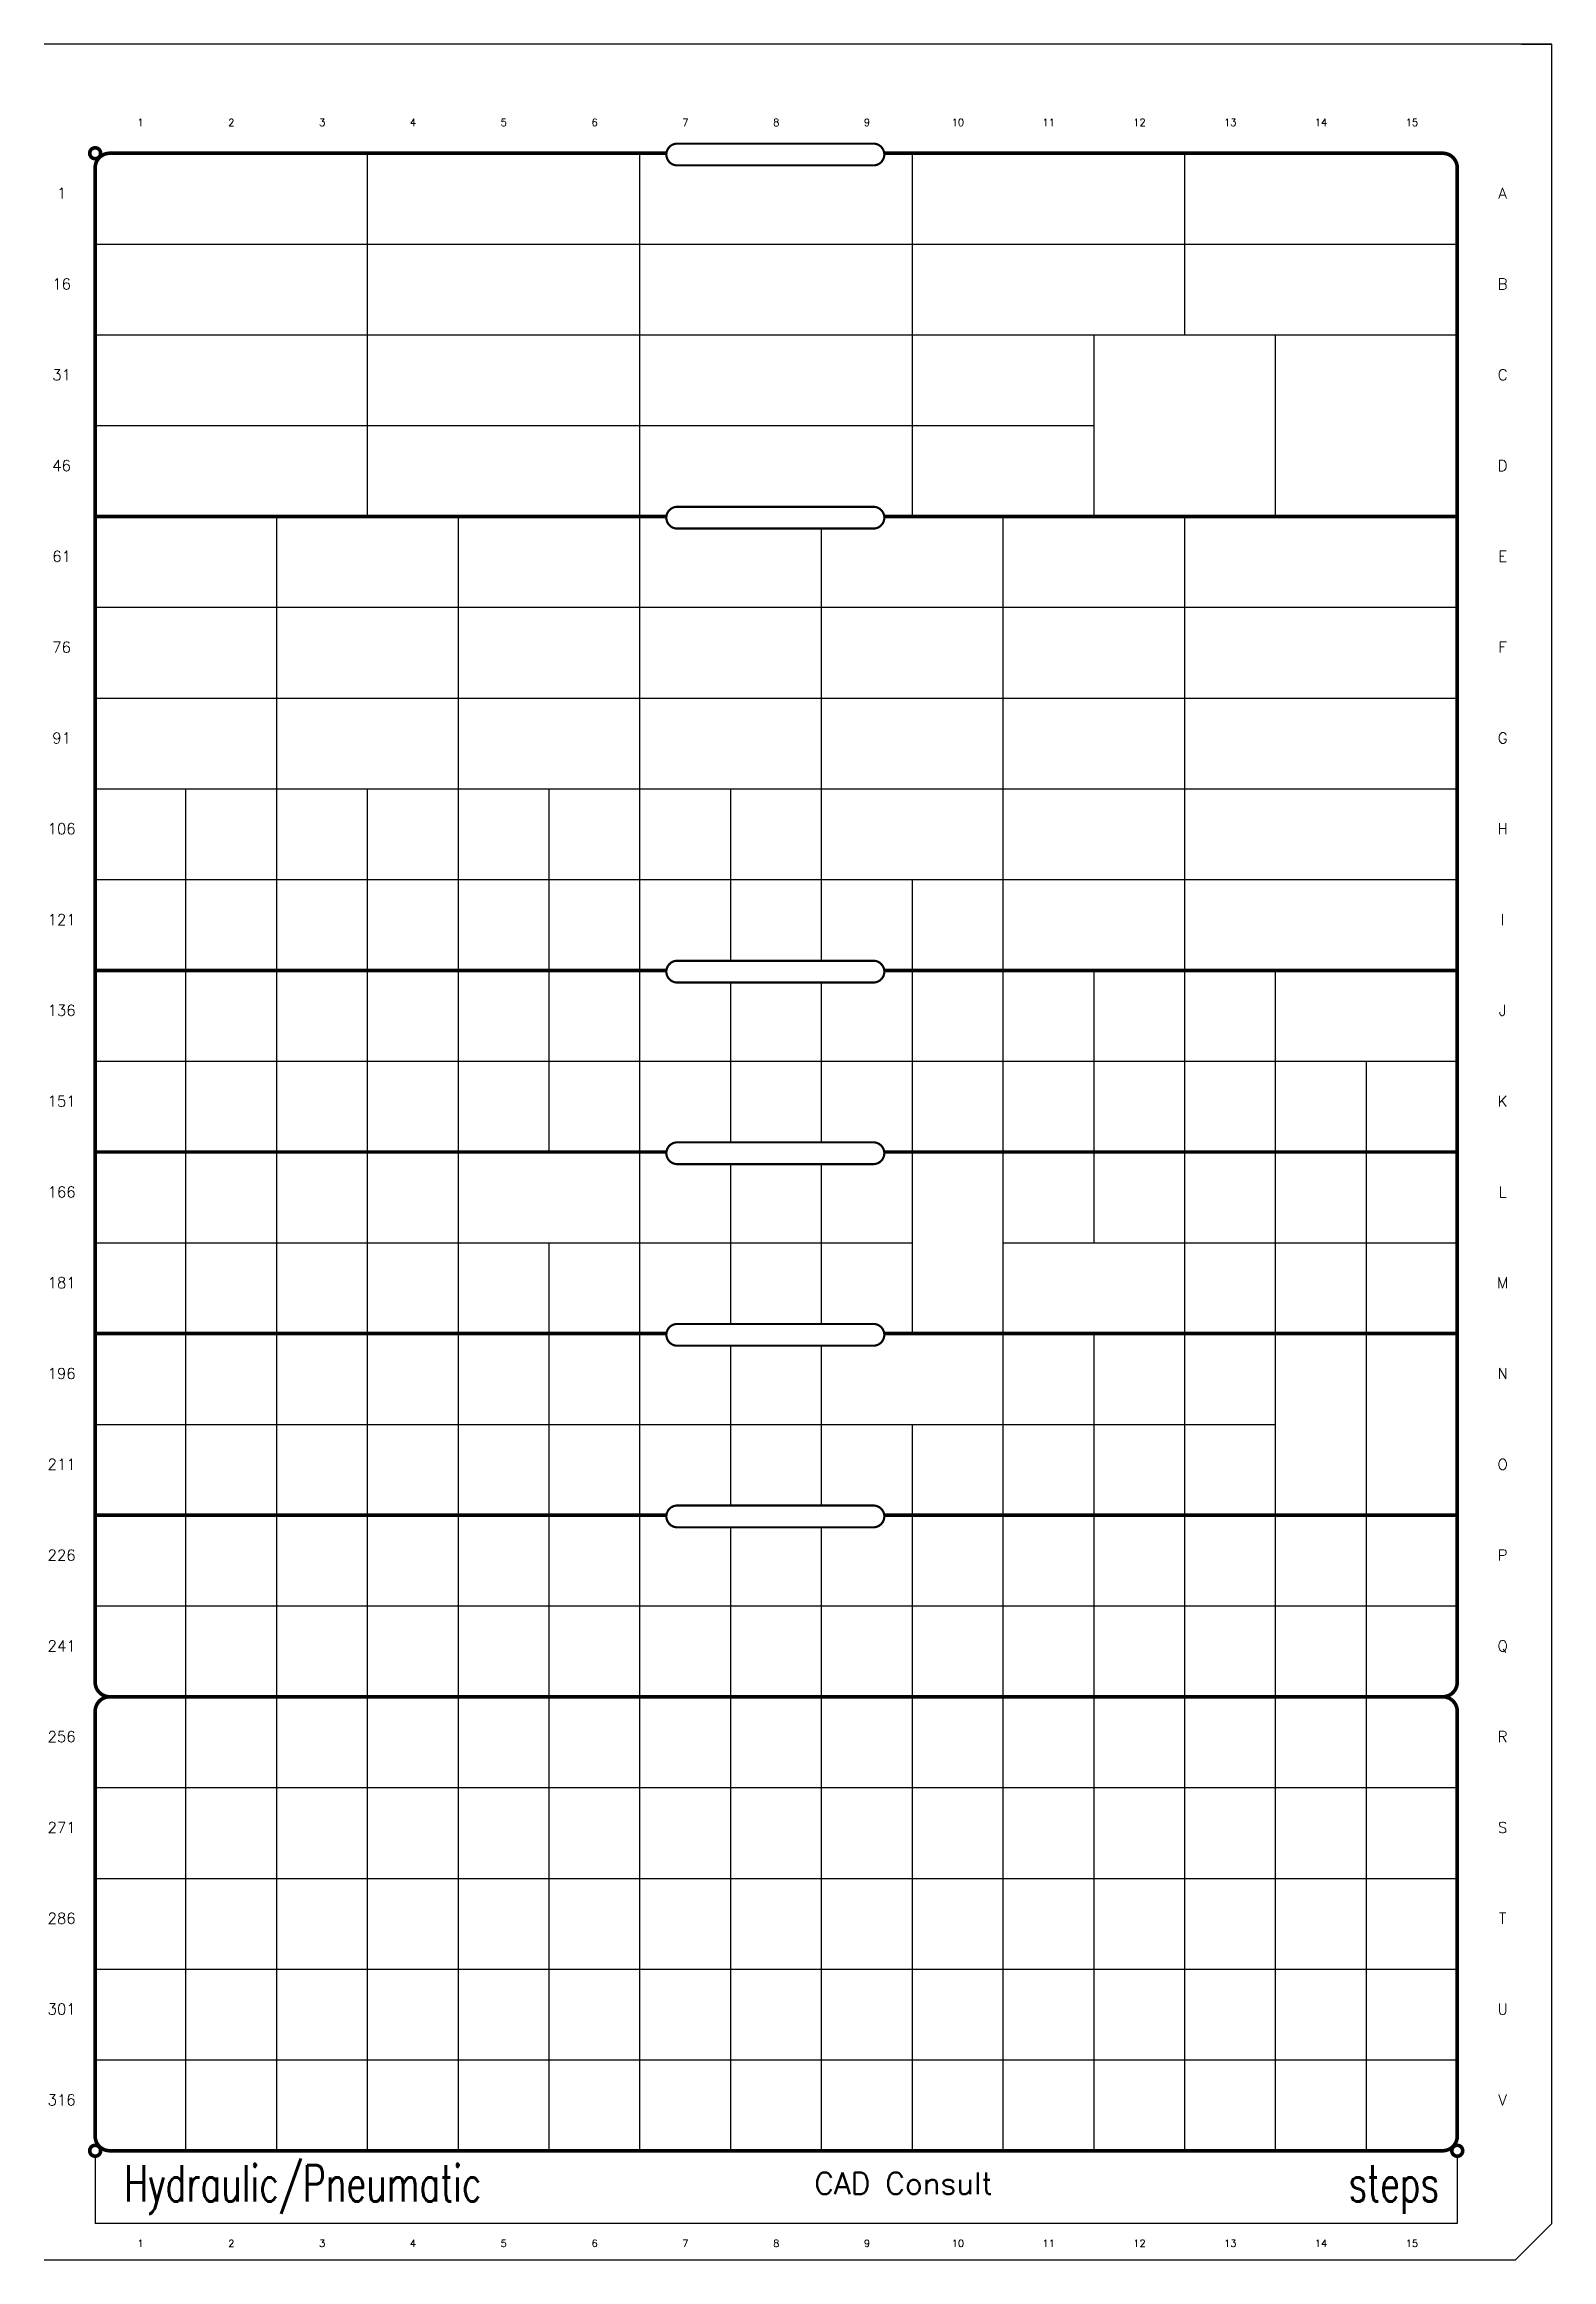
# Model space of a CAD drawing. Extents: x -7 to 201, y -5 to 300.
import ezdxf
from ezdxf.enums import TextEntityAlignment as Align

# ---------------------------------------------------------------- set-up
doc = ezdxf.new("R2010")
doc.units = 0
doc.header["$LTSCALE"] = 4
doc.layers.get('0').update_dxf_attribs({"linetype": 'CONTINUOUS'})
for name, color, linetype in [('BORDER', 7, 'CONTINUOUS'), ('GRID', 4, 'CONTINUOUS'), ('GRID_FIX', 3, 'CONTINUOUS'), ('GROEF', 1, 'CONTINUOUS'), ('SCHEIDINGEN', 3, 'CONTINUOUS'), ('ZWART', 7, 'CONTINUOUS')]:
    doc.layers.add(name, color=color, linetype=linetype)
doc.styles.get("Standard").update_dxf_attribs({"font": 'simplex'})

# ---------------------------------------------------------------- blocks, each defined once
blk = doc.blocks.new('1')
blk = doc.blocks.new('CCTINFO')

msp = doc.modelspace()

# ---------------------------------------------------------------- linework, layer by layer
at = {"color": 0}
msp.add_line((196.33, 300), (200.5, 300), dxfattribs=at)
at = {"layer": 'BORDER', "color": 0}
for p, q in [((0, 9.25), (0, 0)), ((187.5, 9.25), (187.5, 0)), ((187.5, 0), (0, 0))]:
    msp.add_line(p, q, dxfattribs=at)
at = {"layer": 'GRID', "color": 0, "linetype": 'CONTINUOUS'}
for p, q in [((37.5, 235), (37.5, 285)), ((75, 72.5), (75, 285)), ((112.5, 235), (112.5, 285)), ((150, 260), (150, 285)), ((0, 272.5), (187.5, 272.5)), ((0, 260), (187.5, 260)), ((137.5, 235), (137.5, 260)), ((162.5, 235), (162.5, 260)), ((0, 247.5), (137.5, 247.5)), ((25, 72.5), (25, 235)), ((50, 72.5), (50, 235)), ((125, 72.5), (125, 235)), ((150, 72.5), (150, 235)), ((100, 173.83), (100, 233.33)), ((0, 222.5), (187.5, 222.5)), ((0, 210), (187.5, 210)), ((0, 197.5), (187.5, 197.5)), ((12.5, 72.5), (12.5, 197.5)), ((37.5, 72.5), (37.5, 197.5)), ((62.5, 147.5), (62.5, 197.5)), ((87.5, 173.83), (87.5, 197.5)), ((0, 185), (187.5, 185)), ((112.5, 122.5), (112.5, 185)), ((87.5, 148.83), (87.5, 170.83)), ((100, 148.83), (100, 170.83)), ((137.5, 135), (137.5, 172.5)), ((162.5, 72.5), (162.5, 172.5)), ((0, 160), (187.5, 160)), ((175, 72.5), (175, 160)), ((87.5, 123.83), (87.5, 145.83)), ((100, 123.83), (100, 145.83)), ((0, 135), (112.5, 135)), ((62.5, 72.5), (62.5, 135)), ((125, 135), (187.5, 135)), ((137.5, 72.5), (137.5, 122.5)), ((87.5, 98.83), (87.5, 120.83)), ((100, 98.83), (100, 120.83)), ((0, 110), (162.5, 110)), ((112.5, 72.5), (112.5, 110)), ((87.5, 72.5), (87.5, 95.83)), ((100, 72.5), (100, 95.83)), ((0, 85), (187.5, 85))]:
    msp.add_line(p, q, dxfattribs=at)
at = {"layer": 'GRID_FIX', "color": 0, "linetype": 'CONTINUOUS'}
for p, q in [((12.5, 10), (12.5, 72.5)), ((25, 10), (25, 72.5)), ((37.5, 10), (37.5, 72.5)), ((50, 10), (50, 72.5)), ((62.5, 10), (62.5, 72.5)), ((75, 10), (75, 72.5)), ((87.5, 10), (87.5, 72.5)), ((100, 10), (100, 72.5)), ((112.5, 10), (112.5, 72.5)), ((125, 10), (125, 72.5)), ((137.5, 10), (137.5, 72.5)), ((150, 10), (150, 72.5)), ((162.5, 10), (162.5, 72.5)), ((175, 10), (175, 72.5)), ((0, 60), (187.5, 60)), ((0, 47.5), (187.5, 47.5)), ((0, 35), (187.5, 35)), ((0, 22.5), (187.5, 22.5))]:
    msp.add_line(p, q, dxfattribs=at)
at = {"layer": 'GRID_FIX', "color": 0, "linetype": 'CONTINUOUS', "const_width": 0.5}
msp.add_lwpolyline([(2, 72.5), (185.5, 72.5)], dxfattribs=at)
at = {"layer": 'GROEF', "color": 0}
for p, q in [((200.5, 300), (-7, 300)), ((200.5, 0), (200.5, 300)), ((-7, -5), (195.5, -5))]:
    msp.add_line(p, q, dxfattribs=at)
at = {"layer": 'GROEF', "color": 0, "linetype": 'CONTINUOUS'}
for p, q in [((200.5, 0), (200.5, 285)), ((195.5, -5), (200.5, 0)), ((0, -5), (195.5, -5))]:
    msp.add_line(p, q, dxfattribs=at)
at = {"layer": 'SCHEIDINGEN', "color": 0, "const_width": 0.5}
msp.add_lwpolyline([(78.64, 285), (2, 285, 0.414214), (0, 283), (0, 74.5, 0.414214), (2, 72.5, 0.414214), (0, 70.5), (0, 12, 0.414214), (2, 10), (185.5, 10, 0.414214), (187.5, 12), (187.5, 70.5, 0.414214), (185.5, 72.5, 0.414214), (187.5, 74.5), (187.5, 283, 0.414214), (185.5, 285), (108.62, 285)], format="xyb", dxfattribs=at)
at = {"layer": 'SCHEIDINGEN', "color": 0, "linetype": 'CONTINUOUS', "const_width": 0.3}
for points in [[(80.13, 286.33), (107.13, 286.33, -1), (107.13, 283.33), (80.13, 283.33, -1)], [(80.13, 236.33), (107.13, 236.33, -1), (107.13, 233.33), (80.13, 233.33, -1)], [(80.13, 173.83), (107.13, 173.83, -1), (107.13, 170.83), (80.13, 170.83, -1)], [(80.13, 148.83), (107.13, 148.83, -1), (107.13, 145.83), (80.13, 145.83, -1)], [(80.13, 123.83), (107.13, 123.83, -1), (107.13, 120.83), (80.13, 120.83, -1)], [(80.13, 98.83), (107.13, 98.83, -1), (107.13, 95.83), (80.13, 95.83, -1)]]:
    msp.add_lwpolyline(points, format="xyb", close=True, dxfattribs=at)
at = {"layer": 'SCHEIDINGEN', "color": 0, "linetype": 'CONTINUOUS', "const_width": 0.5}
for points in [[(0, 235), (78.64, 235)], [(108.62, 235), (187.5, 235)], [(0, 172.5), (78.64, 172.5)], [(108.62, 172.5), (187.5, 172.5)], [(0, 147.5), (78.64, 147.5)], [(108.62, 147.5), (187.5, 147.5)], [(0, 122.5), (78.64, 122.5)], [(108.62, 122.5), (187.5, 122.5)], [(0, 97.5), (78.64, 97.5)], [(108.62, 97.5), (187.5, 97.5)]]:
    msp.add_lwpolyline(points, dxfattribs=at)
at = {"layer": 'SCHEIDINGEN', "color": 0, "const_width": 0.5}
msp.add_lwpolyline([(90.68, 183.45)], dxfattribs=at)
at = {"layer": 'ZWART', "color": 0, "linetype": 'CONTINUOUS', "const_width": 0.5}
for points in [[(-0.75, 285, 1), (0.75, 285, 1)], [(-0.75, 10, 1), (0.75, 10, 1)], [(186.75, 10, 1), (188.25, 10, 1)]]:
    msp.add_lwpolyline(points, format="xyb", close=True, dxfattribs=at)

# ---------------------------------------------------------------- block references
at = {"layer": 'GRID', "color": 0, "linetype": 'CONTINUOUS'}
ref = msp.add_blockref('1', (6.25, 288.75), dxfattribs=at)
ref.add_attrib('NUMMER', '1', dxfattribs={"color": 0, "linetype": 'CONTINUOUS', "height": 1}).set_placement((6.25, 288.75), align=Align.CENTER)
ref = msp.add_blockref('1', (18.75, 288.75), dxfattribs=at)
ref.add_attrib('NUMMER', '2', dxfattribs={"color": 0, "linetype": 'CONTINUOUS', "height": 1}).set_placement((18.75, 288.75), align=Align.CENTER)
ref = msp.add_blockref('1', (31.25, 288.75), dxfattribs=at)
ref.add_attrib('NUMMER', '3', dxfattribs={"color": 0, "linetype": 'CONTINUOUS', "height": 1}).set_placement((31.25, 288.75), align=Align.CENTER)
ref = msp.add_blockref('1', (43.75, 288.75), dxfattribs=at)
ref.add_attrib('NUMMER', '4', dxfattribs={"color": 0, "linetype": 'CONTINUOUS', "height": 1}).set_placement((43.75, 288.75), align=Align.CENTER)
ref = msp.add_blockref('1', (56.25, 288.75), dxfattribs=at)
ref.add_attrib('NUMMER', '5', dxfattribs={"color": 0, "linetype": 'CONTINUOUS', "height": 1}).set_placement((56.25, 288.75), align=Align.CENTER)
ref = msp.add_blockref('1', (68.75, 288.75), dxfattribs=at)
ref.add_attrib('NUMMER', '6', dxfattribs={"color": 0, "linetype": 'CONTINUOUS', "height": 1}).set_placement((68.75, 288.75), align=Align.CENTER)
ref = msp.add_blockref('1', (81.25, 288.75), dxfattribs=at)
ref.add_attrib('NUMMER', '7', dxfattribs={"color": 0, "linetype": 'CONTINUOUS', "height": 1}).set_placement((81.25, 288.75), align=Align.CENTER)
ref = msp.add_blockref('1', (93.75, 288.75), dxfattribs=at)
ref.add_attrib('NUMMER', '8', dxfattribs={"color": 0, "linetype": 'CONTINUOUS', "height": 1}).set_placement((93.75, 288.75), align=Align.CENTER)
ref = msp.add_blockref('1', (106.25, 288.75), dxfattribs=at)
ref.add_attrib('NUMMER', '9', dxfattribs={"color": 0, "linetype": 'CONTINUOUS', "height": 1}).set_placement((106.25, 288.75), align=Align.CENTER)
ref = msp.add_blockref('1', (118.75, 288.75), dxfattribs=at)
ref.add_attrib('NUMMER', '10', dxfattribs={"color": 0, "linetype": 'CONTINUOUS', "height": 1}).set_placement((118.75, 288.75), align=Align.CENTER)
ref = msp.add_blockref('1', (131.25, 288.75), dxfattribs=at)
ref.add_attrib('NUMMER', '11', dxfattribs={"color": 0, "linetype": 'CONTINUOUS', "height": 1}).set_placement((131.25, 288.75), align=Align.CENTER)
ref = msp.add_blockref('1', (143.75, 288.75), dxfattribs=at)
ref.add_attrib('NUMMER', '12', dxfattribs={"color": 0, "linetype": 'CONTINUOUS', "height": 1}).set_placement((143.75, 288.75), align=Align.CENTER)
ref = msp.add_blockref('1', (156.25, 288.75), dxfattribs=at)
ref.add_attrib('NUMMER', '13', dxfattribs={"color": 0, "linetype": 'CONTINUOUS', "height": 1}).set_placement((156.25, 288.75), align=Align.CENTER)
ref = msp.add_blockref('1', (168.75, 288.75), dxfattribs=at)
ref.add_attrib('NUMMER', '14', dxfattribs={"color": 0, "linetype": 'CONTINUOUS', "height": 1}).set_placement((168.75, 288.75), align=Align.CENTER)
ref = msp.add_blockref('1', (181.25, 288.75), dxfattribs=at)
ref.add_attrib('NUMMER', '15', dxfattribs={"color": 0, "linetype": 'CONTINUOUS', "height": 1}).set_placement((181.25, 288.75), align=Align.CENTER)
ref = msp.add_blockref('1', (-4.62, 278.75), dxfattribs=at)
ref.add_attrib('NUMMER', '1', dxfattribs={"color": 0, "linetype": 'CONTINUOUS', "height": 1.5}).set_placement((-4.62, 278.75), align=Align.CENTER)
ref = msp.add_blockref('1', (193.75, 278.75), dxfattribs=at)
ref.add_attrib('NUMMER', 'A', dxfattribs={"color": 0, "linetype": 'CONTINUOUS', "height": 1.5}).set_placement((193.75, 278.75), align=Align.CENTER)
ref = msp.add_blockref('1', (-4.62, 266.25), dxfattribs=at)
ref.add_attrib('NUMMER', '16', dxfattribs={"color": 0, "linetype": 'CONTINUOUS', "height": 1.5}).set_placement((-4.62, 266.25), align=Align.CENTER)
ref = msp.add_blockref('1', (193.75, 266.25), dxfattribs=at)
ref.add_attrib('NUMMER', 'B', dxfattribs={"color": 0, "linetype": 'CONTINUOUS', "height": 1.5}).set_placement((193.75, 266.25), align=Align.CENTER)
ref = msp.add_blockref('1', (-4.62, 253.75), dxfattribs=at)
ref.add_attrib('NUMMER', '31', dxfattribs={"color": 0, "linetype": 'CONTINUOUS', "height": 1.5}).set_placement((-4.62, 253.75), align=Align.CENTER)
ref = msp.add_blockref('1', (193.75, 253.75), dxfattribs=at)
ref.add_attrib('NUMMER', 'C', dxfattribs={"color": 0, "linetype": 'CONTINUOUS', "height": 1.5}).set_placement((193.75, 253.75), align=Align.CENTER)
ref = msp.add_blockref('1', (-4.62, 241.25), dxfattribs=at)
ref.add_attrib('NUMMER', '46', dxfattribs={"color": 0, "linetype": 'CONTINUOUS', "height": 1.5}).set_placement((-4.62, 241.25), align=Align.CENTER)
ref = msp.add_blockref('1', (193.75, 241.25), dxfattribs=at)
ref.add_attrib('NUMMER', 'D', dxfattribs={"color": 0, "linetype": 'CONTINUOUS', "height": 1.5}).set_placement((193.75, 241.25), align=Align.CENTER)
ref = msp.add_blockref('1', (-4.62, 228.75), dxfattribs=at)
ref.add_attrib('NUMMER', '61', dxfattribs={"color": 0, "linetype": 'CONTINUOUS', "height": 1.5}).set_placement((-4.62, 228.75), align=Align.CENTER)
ref = msp.add_blockref('1', (193.75, 228.75), dxfattribs=at)
ref.add_attrib('NUMMER', 'E', dxfattribs={"color": 0, "linetype": 'CONTINUOUS', "height": 1.5}).set_placement((193.75, 228.75), align=Align.CENTER)
ref = msp.add_blockref('1', (-4.62, 216.25), dxfattribs=at)
ref.add_attrib('NUMMER', '76', dxfattribs={"color": 0, "linetype": 'CONTINUOUS', "height": 1.5}).set_placement((-4.62, 216.25), align=Align.CENTER)
ref = msp.add_blockref('1', (193.75, 216.25), dxfattribs=at)
ref.add_attrib('NUMMER', 'F', dxfattribs={"color": 0, "linetype": 'CONTINUOUS', "height": 1.5}).set_placement((193.75, 216.25), align=Align.CENTER)
ref = msp.add_blockref('1', (-4.62, 203.75), dxfattribs=at)
ref.add_attrib('NUMMER', '91', dxfattribs={"color": 0, "linetype": 'CONTINUOUS', "height": 1.5}).set_placement((-4.62, 203.75), align=Align.CENTER)
ref = msp.add_blockref('1', (193.75, 203.75), dxfattribs=at)
ref.add_attrib('NUMMER', 'G', dxfattribs={"color": 0, "linetype": 'CONTINUOUS', "height": 1.5}).set_placement((193.75, 203.75), align=Align.CENTER)
ref = msp.add_blockref('1', (-4.62, 191.25), dxfattribs=at)
ref.add_attrib('NUMMER', '106', dxfattribs={"color": 0, "linetype": 'CONTINUOUS', "height": 1.5}).set_placement((-4.62, 191.25), align=Align.CENTER)
ref = msp.add_blockref('1', (193.75, 191.25), dxfattribs=at)
ref.add_attrib('NUMMER', 'H', dxfattribs={"color": 0, "linetype": 'CONTINUOUS', "height": 1.5}).set_placement((193.75, 191.25), align=Align.CENTER)
ref = msp.add_blockref('1', (-4.62, 178.75), dxfattribs=at)
ref.add_attrib('NUMMER', '121', dxfattribs={"color": 0, "linetype": 'CONTINUOUS', "height": 1.5}).set_placement((-4.62, 178.75), align=Align.CENTER)
ref = msp.add_blockref('1', (193.75, 178.75), dxfattribs=at)
ref.add_attrib('NUMMER', 'I', dxfattribs={"color": 0, "linetype": 'CONTINUOUS', "height": 1.5}).set_placement((193.75, 178.75), align=Align.CENTER)
ref = msp.add_blockref('1', (-4.62, 166.25), dxfattribs=at)
ref.add_attrib('NUMMER', '136', dxfattribs={"color": 0, "linetype": 'CONTINUOUS', "height": 1.5}).set_placement((-4.62, 166.25), align=Align.CENTER)
ref = msp.add_blockref('1', (193.75, 166.25), dxfattribs=at)
ref.add_attrib('NUMMER', 'J', dxfattribs={"color": 0, "linetype": 'CONTINUOUS', "height": 1.5}).set_placement((193.75, 166.25), align=Align.CENTER)
ref = msp.add_blockref('1', (-4.62, 153.75), dxfattribs=at)
ref.add_attrib('NUMMER', '151', dxfattribs={"color": 0, "linetype": 'CONTINUOUS', "height": 1.5}).set_placement((-4.62, 153.75), align=Align.CENTER)
ref = msp.add_blockref('1', (193.75, 153.75), dxfattribs=at)
ref.add_attrib('NUMMER', 'K', dxfattribs={"color": 0, "linetype": 'CONTINUOUS', "height": 1.5}).set_placement((193.75, 153.75), align=Align.CENTER)
ref = msp.add_blockref('1', (-4.62, 141.25), dxfattribs=at)
ref.add_attrib('NUMMER', '166', dxfattribs={"color": 0, "linetype": 'CONTINUOUS', "height": 1.5}).set_placement((-4.62, 141.25), align=Align.CENTER)
ref = msp.add_blockref('1', (193.75, 141.25), dxfattribs=at)
ref.add_attrib('NUMMER', 'L', dxfattribs={"color": 0, "linetype": 'CONTINUOUS', "height": 1.5}).set_placement((193.75, 141.25), align=Align.CENTER)
ref = msp.add_blockref('1', (-4.62, 128.75), dxfattribs=at)
ref.add_attrib('NUMMER', '181', dxfattribs={"color": 0, "linetype": 'CONTINUOUS', "height": 1.5}).set_placement((-4.62, 128.75), align=Align.CENTER)
ref = msp.add_blockref('1', (193.75, 128.75), dxfattribs=at)
ref.add_attrib('NUMMER', 'M', dxfattribs={"color": 0, "linetype": 'CONTINUOUS', "height": 1.5}).set_placement((193.75, 128.75), align=Align.CENTER)
ref = msp.add_blockref('1', (-4.62, 116.25), dxfattribs=at)
ref.add_attrib('NUMMER', '196', dxfattribs={"color": 0, "linetype": 'CONTINUOUS', "height": 1.5}).set_placement((-4.62, 116.25), align=Align.CENTER)
ref = msp.add_blockref('1', (193.75, 116.25), dxfattribs=at)
ref.add_attrib('NUMMER', 'N', dxfattribs={"color": 0, "linetype": 'CONTINUOUS', "height": 1.5}).set_placement((193.75, 116.25), align=Align.CENTER)
ref = msp.add_blockref('1', (-4.62, 103.75), dxfattribs=at)
ref.add_attrib('NUMMER', '211', dxfattribs={"color": 0, "linetype": 'CONTINUOUS', "height": 1.5}).set_placement((-4.62, 103.75), align=Align.CENTER)
ref = msp.add_blockref('1', (193.75, 103.75), dxfattribs=at)
ref.add_attrib('NUMMER', 'O', dxfattribs={"color": 0, "linetype": 'CONTINUOUS', "height": 1.5}).set_placement((193.75, 103.75), align=Align.CENTER)
ref = msp.add_blockref('1', (-4.62, 91.25), dxfattribs=at)
ref.add_attrib('NUMMER', '226', dxfattribs={"color": 0, "linetype": 'CONTINUOUS', "height": 1.5}).set_placement((-4.62, 91.25), align=Align.CENTER)
ref = msp.add_blockref('1', (193.75, 91.25), dxfattribs=at)
ref.add_attrib('NUMMER', 'P', dxfattribs={"color": 0, "linetype": 'CONTINUOUS', "height": 1.5}).set_placement((193.75, 91.25), align=Align.CENTER)
ref = msp.add_blockref('1', (-4.62, 78.75), dxfattribs=at)
ref.add_attrib('NUMMER', '241', dxfattribs={"color": 0, "linetype": 'CONTINUOUS', "height": 1.5}).set_placement((-4.62, 78.75), align=Align.CENTER)
ref = msp.add_blockref('1', (193.75, 78.75), dxfattribs=at)
ref.add_attrib('NUMMER', 'Q', dxfattribs={"color": 0, "linetype": 'CONTINUOUS', "height": 1.5}).set_placement((193.75, 78.75), align=Align.CENTER)
ref = msp.add_blockref('1', (-4.62, 66.25), dxfattribs=at)
ref.add_attrib('NUMMER', '256', dxfattribs={"color": 0, "linetype": 'CONTINUOUS', "height": 1.5}).set_placement((-4.62, 66.25), align=Align.CENTER)
ref = msp.add_blockref('1', (193.75, 66.25), dxfattribs=at)
ref.add_attrib('NUMMER', 'R', dxfattribs={"color": 0, "linetype": 'CONTINUOUS', "height": 1.5}).set_placement((193.75, 66.25), align=Align.CENTER)
ref = msp.add_blockref('1', (-4.62, 53.75), dxfattribs=at)
ref.add_attrib('NUMMER', '271', dxfattribs={"color": 0, "linetype": 'CONTINUOUS', "height": 1.5}).set_placement((-4.62, 53.75), align=Align.CENTER)
ref = msp.add_blockref('1', (193.75, 53.75), dxfattribs=at)
ref.add_attrib('NUMMER', 'S', dxfattribs={"color": 0, "linetype": 'CONTINUOUS', "height": 1.5}).set_placement((193.75, 53.75), align=Align.CENTER)
ref = msp.add_blockref('1', (-4.62, 41.25), dxfattribs=at)
ref.add_attrib('NUMMER', '286', dxfattribs={"color": 0, "linetype": 'CONTINUOUS', "height": 1.5}).set_placement((-4.62, 41.25), align=Align.CENTER)
ref = msp.add_blockref('1', (193.75, 41.25), dxfattribs=at)
ref.add_attrib('NUMMER', 'T', dxfattribs={"color": 0, "linetype": 'CONTINUOUS', "height": 1.5}).set_placement((193.75, 41.25), align=Align.CENTER)
ref = msp.add_blockref('1', (-4.62, 28.75), dxfattribs=at)
ref.add_attrib('NUMMER', '301', dxfattribs={"color": 0, "linetype": 'CONTINUOUS', "height": 1.5}).set_placement((-4.62, 28.75), align=Align.CENTER)
ref = msp.add_blockref('1', (193.75, 28.75), dxfattribs=at)
ref.add_attrib('NUMMER', 'U', dxfattribs={"color": 0, "linetype": 'CONTINUOUS', "height": 1.5}).set_placement((193.75, 28.75), align=Align.CENTER)
ref = msp.add_blockref('1', (-4.62, 16.25), dxfattribs=at)
ref.add_attrib('NUMMER', '316', dxfattribs={"color": 0, "linetype": 'CONTINUOUS', "height": 1.5}).set_placement((-4.62, 16.25), align=Align.CENTER)
ref = msp.add_blockref('1', (193.75, 16.25), dxfattribs=at)
ref.add_attrib('NUMMER', 'V', dxfattribs={"color": 0, "linetype": 'CONTINUOUS', "height": 1.5}).set_placement((193.75, 16.25), align=Align.CENTER)
ref = msp.add_blockref('CCTINFO', (97.75, 3), dxfattribs=at)
ref.add_attrib('CCTLIB', 'Hydraulic/Pneumatic', (4, 3), dxfattribs={"color": 0, "linetype": 'CONTINUOUS', "height": 5, "width": 0.7})
ref.add_attrib('CCTAPPLI', 'steps', dxfattribs={"color": 0, "linetype": 'CONTINUOUS', "height": 5, "width": 0.7}).set_placement((185, 3), align=Align.RIGHT)
ref = msp.add_blockref('1', (6.25, -3.25), dxfattribs=at)
ref.add_attrib('NUMMER', '1', dxfattribs={"color": 0, "linetype": 'CONTINUOUS', "height": 1}).set_placement((6.25, -3.25), align=Align.CENTER)
ref = msp.add_blockref('1', (18.75, -3.25), dxfattribs=at)
ref.add_attrib('NUMMER', '2', dxfattribs={"color": 0, "linetype": 'CONTINUOUS', "height": 1}).set_placement((18.75, -3.25), align=Align.CENTER)
ref = msp.add_blockref('1', (31.25, -3.25), dxfattribs=at)
ref.add_attrib('NUMMER', '3', dxfattribs={"color": 0, "linetype": 'CONTINUOUS', "height": 1}).set_placement((31.25, -3.25), align=Align.CENTER)
ref = msp.add_blockref('1', (43.75, -3.25), dxfattribs=at)
ref.add_attrib('NUMMER', '4', dxfattribs={"color": 0, "linetype": 'CONTINUOUS', "height": 1}).set_placement((43.75, -3.25), align=Align.CENTER)
ref = msp.add_blockref('1', (56.25, -3.25), dxfattribs=at)
ref.add_attrib('NUMMER', '5', dxfattribs={"color": 0, "linetype": 'CONTINUOUS', "height": 1}).set_placement((56.25, -3.25), align=Align.CENTER)
ref = msp.add_blockref('1', (68.75, -3.25), dxfattribs=at)
ref.add_attrib('NUMMER', '6', dxfattribs={"color": 0, "linetype": 'CONTINUOUS', "height": 1}).set_placement((68.75, -3.25), align=Align.CENTER)
ref = msp.add_blockref('1', (81.25, -3.25), dxfattribs=at)
ref.add_attrib('NUMMER', '7', dxfattribs={"color": 0, "linetype": 'CONTINUOUS', "height": 1}).set_placement((81.25, -3.25), align=Align.CENTER)
ref = msp.add_blockref('1', (93.75, -3.25), dxfattribs=at)
ref.add_attrib('NUMMER', '8', dxfattribs={"color": 0, "linetype": 'CONTINUOUS', "height": 1}).set_placement((93.75, -3.25), align=Align.CENTER)
ref = msp.add_blockref('1', (106.25, -3.25), dxfattribs=at)
ref.add_attrib('NUMMER', '9', dxfattribs={"color": 0, "linetype": 'CONTINUOUS', "height": 1}).set_placement((106.25, -3.25), align=Align.CENTER)
ref = msp.add_blockref('1', (118.75, -3.25), dxfattribs=at)
ref.add_attrib('NUMMER', '10', dxfattribs={"color": 0, "linetype": 'CONTINUOUS', "height": 1}).set_placement((118.75, -3.25), align=Align.CENTER)
ref = msp.add_blockref('1', (131.25, -3.25), dxfattribs=at)
ref.add_attrib('NUMMER', '11', dxfattribs={"color": 0, "linetype": 'CONTINUOUS', "height": 1}).set_placement((131.25, -3.25), align=Align.CENTER)
ref = msp.add_blockref('1', (143.75, -3.25), dxfattribs=at)
ref.add_attrib('NUMMER', '12', dxfattribs={"color": 0, "linetype": 'CONTINUOUS', "height": 1}).set_placement((143.75, -3.25), align=Align.CENTER)
ref = msp.add_blockref('1', (156.25, -3.25), dxfattribs=at)
ref.add_attrib('NUMMER', '13', dxfattribs={"color": 0, "linetype": 'CONTINUOUS', "height": 1}).set_placement((156.25, -3.25), align=Align.CENTER)
ref = msp.add_blockref('1', (168.75, -3.25), dxfattribs=at)
ref.add_attrib('NUMMER', '14', dxfattribs={"color": 0, "linetype": 'CONTINUOUS', "height": 1}).set_placement((168.75, -3.25), align=Align.CENTER)
ref = msp.add_blockref('1', (181.25, -3.25), dxfattribs=at)
ref.add_attrib('NUMMER', '15', dxfattribs={"color": 0, "linetype": 'CONTINUOUS', "height": 1}).set_placement((181.25, -3.25), align=Align.CENTER)

# ---------------------------------------------------------------- texts
msp.add_text('CAD Consult', height=3, dxfattribs=at).set_placement((99, 4))

doc.saveas('drawing.dxf')
